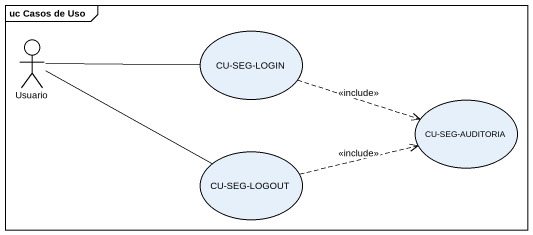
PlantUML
@startuml
mainframe uc Casos de Uso
usecase "CU-SEG-LOGIN" as CU_SEG_LOGIN
actor Usuario
usecase "CU-SEG-AUDITORIA" as CU_SEG_AUDITORIA
usecase "CU-SEG-LOGOUT" as CU_SEG_LOGOUT
CU_SEG_LOGIN .right.> CU_SEG_AUDITORIA : <<include>>
Usuario -right- CU_SEG_LOGIN
Usuario -right- CU_SEG_LOGOUT
CU_SEG_LOGOUT .right.> CU_SEG_AUDITORIA : <<include>>
@enduml
